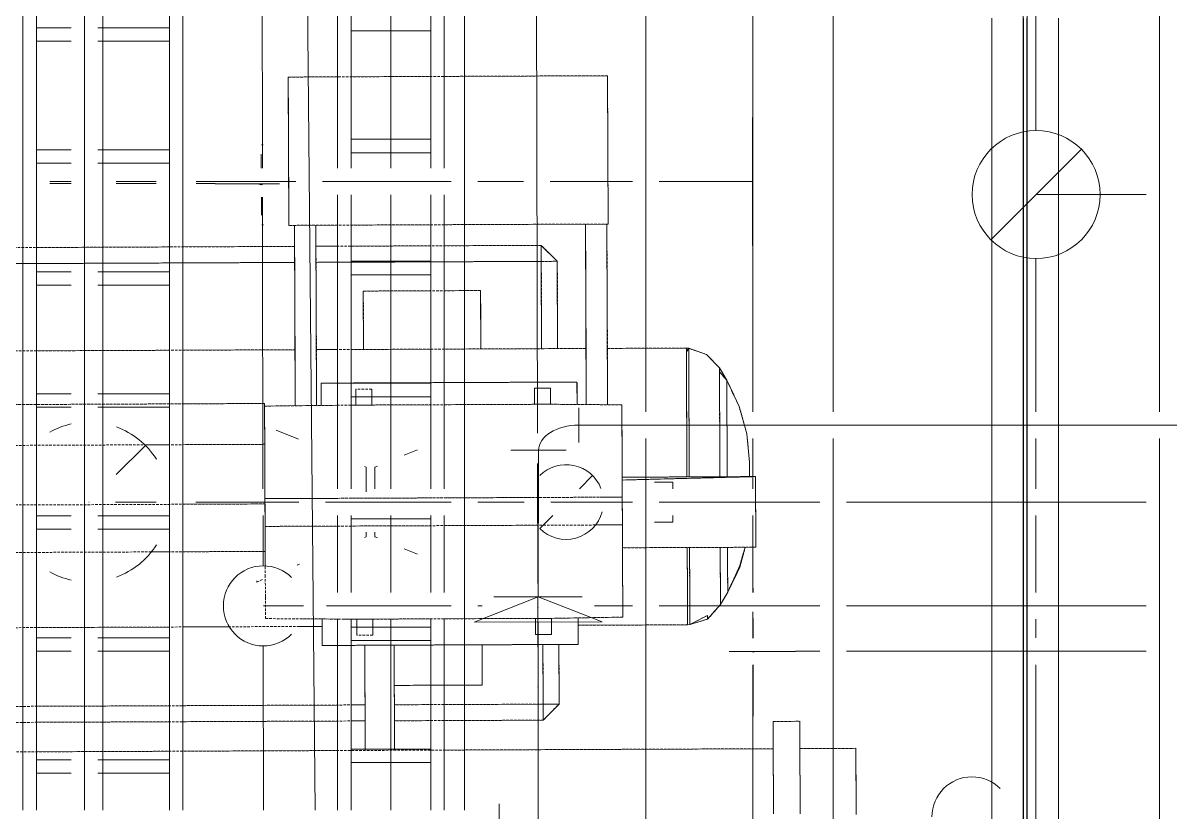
# Model space of a CAD drawing. Header units: centimetres. Extents: x -1906 to 5208, y -261 to 2955.
# Drawn here: x -1128.8 to -913.8, y 1544.5 to 1692.4 of the extents above; entities that cross this region are included whole.
import ezdxf

# ---------------------------------------------------------------- set-up
doc = ezdxf.new("R2010")
doc.units = ezdxf.units.CM
doc.linetypes.add('Hidden', pattern=[0.714375, 0.47625, -0.238125])
for name, color, linetype, lineweight in [('A-DETL-HDLN', 7, 'Hidden', 18), ('E-CABL-TRAY', 7, 'Continuous', 18), ('E-CABL-TRAY-CNTR', 7, 'Continuous', 18), ('M-EQPM', 7, 'Continuous', 18), ('M-HVAC-DUCT', 7, 'Continuous', 18), ('P-PIPE', 7, 'Continuous', 18), ('S-BEAM', 7, 'Continuous', 18)]:
    doc.layers.add(name, color=color, linetype=linetype, lineweight=lineweight)
doc.layers.add('M-HVAC-DUCT-ANNO', color=7, linetype='Continuous', lineweight=18, true_color=0x007f00)

# ---------------------------------------------------------------- blocks, each defined once
blk = doc.blocks.new('PQ_RVR_EST-01_ZZ_ZZ_MO_T_A_rvt-1-N01 - Planta trazado tuberias refrig exist_ - detalle 1')
at = {"layer": 'S-BEAM', "color": 254, "true_color": 0xcccccc}
for p, q in [((-941.28, 1217.71), (-941.28, 1719.32)), ((-940.57, 1217.71), (-940.57, 1719.32)), ((-947.18, 1217.71), (-947.18, 1693.27)), ((-947.18, 1217.71), (-947.18, 1693.27)), ((-934.68, 1217.71), (-934.68, 1693.27)), ((-934.68, 1217.71), (-934.68, 1693.27))]:
    blk.add_line(p, q, dxfattribs=at)
at = {"layer": 'S-BEAM', "color": 254, "lineweight": 25, "true_color": 0xcccccc}
for p, q in [((-941.28, 1693.27), (-941.28, 1217.71)), ((-940.57, 1217.71), (-940.57, 1693.27))]:
    blk.add_line(p, q, dxfattribs=at)
blk = doc.blocks.new('M_Round Transition - Angle - Reducción 45_-1406902-N01 - Planta trazado tuberias refrig exist_ - detalle 1')
at = {"layer": 'M-HVAC-DUCT', "color": 6, "true_color": 0xff00ff}
for p, q in [((5.36, 8.78), (2.9, 9.8)), ((10.86, 6.5), (10.36, 6.71)), ((10.86, 5.63), (10.86, 6.5)), ((10.86, -6.5), (10.86, -2.5)), ((10.36, -6.71), (10.86, -6.5)), ((2.9, -9.8), (5.36, -8.78))]:
    blk.add_line(p, q, dxfattribs=at)
blk = doc.blocks.new('M_Round Elbow - 1 D-1406963-N01 - Planta trazado tuberias refrig exist_ - detalle 1')
at = {"layer": 'M-HVAC-DUCT', "color": 6, "true_color": 0xff00ff}
for p, q in [((-1116.46, 1602.6), (-1116.49, 1602.6)), ((-1103.96, 1602.6), (-1111.5, 1602.6)), ((-1086.49, 1602.6), (-1096.41, 1602.6))]:
    blk.add_line(p, q, dxfattribs=at)
blk = doc.blocks.new('M_Round Elbow - 1 D-1418389-N01 - Planta trazado tuberias refrig exist_ - detalle 1')
at = {"layer": 'M-HVAC-DUCT', "color": 6, "true_color": 0xff00ff}
blk.add_line((-938.87, 1660.22), (-918.26, 1660.22), dxfattribs=at)
blk = doc.blocks.new('bomba 4 - bomba 4-1381577-N01 - Planta trazado tuberias refrig exist_ - detalle 1')
at = {"layer": 'A-DETL-HDLN'}
for p, q in [((-155.47, 58.7), (-155.47, 63.07)), ((-155.47, 63.07), (-155.47, 58.7)), ((-144.97, 57.91), (-144.97, 62.91)), ((-144.97, 57.91), (-144.97, 62.91)), ((-139.97, 57.91), (-139.97, 62.91)), ((-139.97, 62.91), (-139.97, 57.91)), ((-155.47, 54.93), (-155.47, 58.7)), ((-155.47, 58.7), (-155.47, 54.93)), ((-144.97, 53.37), (-144.97, 57.91)), ((-144.97, 53.37), (-144.97, 57.91)), ((-139.97, 53.37), (-139.97, 57.91)), ((-139.97, 57.91), (-139.97, 53.37)), ((-155.47, 52.17), (-155.47, 54.93)), ((-155.47, 54.93), (-155.47, 52.17)), ((-155.47, 50.7), (-155.47, 52.17)), ((-155.47, 52.17), (-155.47, 50.7)), ((-144.97, 49.63), (-144.97, 53.37)), ((-144.97, 49.63), (-144.97, 53.37)), ((-139.97, 49.63), (-139.97, 53.37)), ((-139.97, 53.37), (-139.97, 49.63)), ((-155.47, 50.7), (-144.97, 50.7)), ((-144.97, 46.97), (-144.97, 49.63)), ((-144.97, 46.97), (-144.97, 49.63)), ((105.53, 50.7), (-139.97, 50.7)), ((-139.97, 46.97), (-139.97, 49.63)), ((-139.97, 49.63), (-139.97, 46.97)), ((-68.97, 50.7), (-68.97, 31)), ((-68.97, 50.7), (-68.97, 31)), ((-63.47, 50.7), (-63.47, 31)), ((-63.47, 31), (-63.47, 50.7)), ((-144.97, 45.59), (-144.97, 46.97)), ((-144.97, 45.59), (-144.97, 46.97)), ((-139.97, 45.59), (-144.97, 45.59)), ((-139.97, 45.59), (-139.97, 46.97)), ((-139.97, 46.97), (-139.97, 45.59)), ((-96.87, 45.17), (-99.87, 42.17)), ((-96.87, 45.17), (-99.87, 42.17)), ((-96.87, 45.17), (-68.97, 45.17)), ((-96.87, 45.17), (-96.87, 42.17)), ((-96.87, 42.17), (-96.87, 45.17)), ((-96.87, 45.17), (-68.97, 45.17)), ((-63.47, 45.17), (76.03, 45.17)), ((-63.47, 45.17), (76.03, 45.17)), ((-99.87, 31), (-99.87, 42.17)), ((-96.87, 42.17), (-99.87, 42.17)), ((-99.87, 31), (-99.87, 42.17)), ((-99.87, 42.17), (-96.87, 42.17)), ((-96.87, 31), (-96.87, 42.17)), ((-96.87, 42.17), (-68.97, 42.17)), ((-96.87, 31), (-96.87, 42.17)), ((-96.87, 42.17), (-68.97, 42.17)), ((-63.47, 42.17), (76.03, 42.17)), ((-63.47, 42.17), (76.03, 42.17)), ((-85.47, 38.54), (-68.97, 38.54)), ((-68.97, 38.54), (-85.47, 38.54)), ((-85.47, 31), (-85.47, 38.54)), ((-85.47, 31), (-85.47, 38.54)), ((-103.47, 26.03), (-103.47, 31)), ((-55.47, 31), (-103.47, 31)), ((-103.47, 31), (-55.47, 31)), ((-103.47, 31), (-103.47, 26.03)), ((-55.47, 26.03), (-55.47, 31)), ((-55.47, 26.03), (-55.47, 31)), ((-95.47, 29.1), (-98.47, 29.1)), ((-95.47, 29.1), (-98.47, 29.1)), ((-98.47, 26.1), (-98.47, 29.1)), ((-98.47, 26.1), (-98.47, 29.1)), ((-95.47, 26.1), (-95.47, 29.1)), ((-95.47, 26.1), (-95.47, 29.1)), ((-64.97, 29.1), (-61.97, 29.1)), ((-64.97, 29.1), (-64.97, 26.1)), ((-64.97, 29.1), (-61.97, 29.1)), ((-64.97, 26.1), (-64.97, 29.1)), ((-61.97, 29.1), (-61.97, 26.1)), ((-61.97, 26.1), (-61.97, 29.1)), ((-127.75, 26.38), (-130.19, 23.67)), ((-130.19, 23.67), (-127.75, 26.38)), ((-127.75, 25.66), (-124.44, 27.37)), ((-127.75, 25.66), (-124.44, 27.37)), ((-127.75, 26.38), (-124.44, 27.37)), ((-127.75, 26.38), (-127.25, 26.53)), ((-127.75, 26.38), (-127.75, 25.66)), ((-127.75, 26.38), (-127.75, 25.66)), ((-124.01, 27.42), (-124.44, 27.37)), ((-124.44, 25.98), (-124.44, 27.37)), ((-124.44, 25.98), (-124.44, 27.37)), ((-124.44, 23.28), (-124.44, 25.98)), ((-124.44, 23.28), (-124.44, 25.98)), ((-124.01, 26.03), (-124.01, 27.42)), ((-124.01, 26.03), (-124.01, 27.42)), ((-103.47, 27.42), (-124.01, 27.42)), ((-124.01, 23.32), (-124.01, 26.03)), ((-124.01, 23.32), (-124.01, 26.03)), ((-111.87, 25.92), (-98.47, 26.1)), ((-111.87, 25.92), (-111.87, 24.52)), ((-111.87, 25.92), (-111.87, 24.52)), ((-98.47, 26.1), (-100.61, 26.07)), ((-95.47, 26.1), (-98.47, 26.1)), ((-95.47, 26.1), (-98.47, 26.1)), ((-95.47, 26.1), (-64.97, 26.1)), ((-64.97, 26.1), (-61.97, 26.1)), ((-64.97, 26.1), (-61.97, 26.1)), ((-44.87, 25.92), (-61.97, 26.1)), ((-61.97, 26.1), (-59.25, 26.07)), ((125.71, 27.42), (-55.47, 27.42)), ((-44.87, 25.92), (-44.87, 24.52)), ((-44.87, 25.92), (-44.87, 24.52)), ((-131.56, 21.33), (-130.19, 23.67)), ((-130.19, 23.67), (-130.19, 22.28)), ((-130.19, 23.67), (-130.19, 22.28)), ((-111.87, 24.52), (-111.87, 21.84)), ((-111.87, 24.52), (-111.87, 21.84)), ((-44.87, 24.52), (-44.87, 21.84)), ((-44.87, 24.52), (-44.87, 21.84)), ((-130.19, 22.28), (-130.19, 19.59)), ((-130.19, 22.28), (-130.19, 19.59)), ((-124.44, 19.4), (-124.44, 23.28)), ((-124.44, 19.4), (-124.44, 23.28)), ((-124.01, 23.32), (-124.01, 19.43)), ((-124.01, 19.43), (-124.01, 23.32)), ((-111.87, 21.84), (-111.87, 18.08)), ((-111.87, 21.84), (-111.87, 18.08)), ((-44.87, 21.84), (-44.87, 18.08)), ((-44.87, 21.84), (-44.87, 18.08)), ((-133.86, 16.37), (-131.56, 21.33)), ((-133.86, 16.37), (-131.56, 21.33)), ((-131.56, 21.33), (-133.86, 16.68)), ((-133.86, 16.68), (-131.56, 21.33)), ((-131.56, 21.33), (-131.56, 19.87)), ((-131.56, 19.87), (-131.56, 21.33)), ((-131.56, 19.87), (-131.56, 17.05)), ((-131.56, 19.87), (-131.56, 17.05)), ((-130.19, 19.59), (-130.19, 15.77)), ((-130.19, 19.59), (-130.19, 15.77)), ((-124.44, 14.56), (-124.44, 19.4)), ((-124.44, 14.56), (-124.44, 19.4)), ((-124.01, 19.43), (-124.01, 14.59)), ((-124.01, 14.59), (-124.01, 19.43)), ((-111.87, 18.08), (-111.87, 13.56)), ((-111.87, 18.08), (-111.87, 13.56)), ((-44.87, 18.08), (-44.87, 13.56)), ((-44.87, 18.08), (-44.87, 13.56)), ((-134.88, 12.94), (-133.86, 16.68)), ((-133.86, 16.68), (-134.88, 12.94)), ((-133.86, 16.37), (-134.85, 12.94)), ((-133.86, 16.37), (-134.85, 12.94)), ((-131.56, 17.05), (-131.56, 13.08)), ((-131.56, 13.08), (-131.56, 17.05)), ((-130.19, 15.77), (-130.19, 12.94)), ((-130.19, 15.77), (-130.19, 12.94)), ((-136.87, 12.29), (-136.87, 12.94)), ((-136.87, 12.29), (-136.87, 12.94)), ((-136.87, 12.94), (-111.87, 12.93)), ((-131.56, 13.08), (-131.56, 12.94)), ((-131.56, 13.08), (-131.56, 12.94)), ((-124.44, 12.94), (-124.44, 14.56)), ((-124.44, 12.94), (-124.44, 14.56)), ((-124.01, 14.59), (-124.01, 12.94)), ((-124.01, 12.94), (-124.01, 14.59)), ((-111.87, 13.56), (-111.87, 8.64)), ((-111.87, 13.56), (-111.87, 8.64)), ((-44.87, 13.56), (-44.87, 8.64)), ((-44.87, 13.56), (-44.87, 8.64)), ((5.53, 13.33), (-44.87, 13.33)), ((5.53, 13.33), (-44.87, 13.33)), ((-136.87, 10.45), (-136.87, 12.29)), ((-136.87, 12.29), (-136.87, 10.45)), ((-136.87, 7.79), (-136.87, 10.45)), ((-136.87, 10.45), (-136.87, 7.79)), ((-44.87, 8.64), (-111.87, 8.64)), ((-44.87, 8.64), (-111.87, 8.64)), ((-111.87, 3.44), (-111.87, 8.64)), ((-111.87, 8.64), (-111.87, 3.44)), ((-44.87, 8.64), (-44.87, 3.44)), ((-44.87, 3.44), (-44.87, 8.64)), ((-136.87, 4.85), (-136.87, 7.79)), ((-136.87, 7.79), (-136.87, 4.85)), ((-136.87, 2.19), (-136.87, 4.85)), ((-136.87, 2.19), (-136.87, 4.85)), ((5.53, 4.43), (-44.87, 4.43)), ((5.53, 4.43), (-44.87, 4.43)), ((-136.87, 0.35), (-136.87, 2.19)), ((-136.87, 0.35), (-136.87, 2.19)), ((-111.87, -1.48), (-111.87, 3.44)), ((-111.87, 3.44), (-44.87, 3.44)), ((-44.87, 3.44), (-111.87, 3.44)), ((-111.87, 3.44), (-111.87, -1.48)), ((-44.87, -0.71), (-44.87, 3.44)), ((-44.87, 3.44), (-44.87, -0.71)), ((-136.87, -0.3), (-136.87, 0.35)), ((-136.87, 0.35), (-136.87, -0.3)), ((-136.87, -0.3), (-111.87, 0.24)), ((-111.87, 0.24), (-136.87, -0.3)), ((-111.87, -0.29), (-136.87, -0.3)), ((-136.87, -0.3), (-111.87, -0.29)), ((-135.74, -0.33), (-135.74, -2.29)), ((-135.74, -2.29), (-135.74, -0.33)), ((-131.56, -0.3), (-131.56, -2.48)), ((-131.56, -2.48), (-131.56, -0.3)), ((-130.19, -0.3), (-130.19, -5.3)), ((-130.19, -0.3), (-130.19, -5.3)), ((-124.44, -2.93), (-124.44, -0.3)), ((-124.44, -2.93), (-124.44, -0.3)), ((-124.01, -0.3), (-124.01, -2.94)), ((-124.01, -2.94), (-124.01, -0.3)), ((-111.87, -6), (-111.87, -1.48)), ((-111.87, -1.48), (-111.87, -6)), ((-44.87, -4.63), (-44.87, -0.71)), ((-44.87, -0.71), (-44.87, -4.63)), ((-135.74, -3.02), (-135.74, -2.29)), ((-135.74, -3.02), (-135.74, -2.29)), ((-135.74, -3.02), (-135.27, -8.31)), ((-135.74, -3.02), (-135.27, -8.31)), ((-131.56, -2.48), (-131.56, -7.6)), ((-131.56, -7.6), (-131.56, -2.48)), ((-124.44, -8.71), (-124.44, -2.93)), ((-124.44, -8.71), (-124.44, -2.93)), ((-124.01, -2.94), (-124.01, -8.73)), ((-124.01, -8.73), (-124.01, -2.94)), ((-130.19, -5.3), (-130.19, -10.36)), ((-130.19, -5.3), (-130.19, -10.36)), ((-111.87, -9.76), (-111.87, -6)), ((-111.87, -6), (-111.87, -9.76)), ((-44.87, -8.08), (-44.87, -4.63)), ((-44.87, -4.63), (-44.87, -8.08)), ((-135.27, -8.31), (-133.86, -13.45)), ((-131.56, -7.6), (-131.56, -12.03)), ((-131.56, -7.6), (-131.56, -12.03)), ((5.53, -6.74), (-44.87, -6.74)), ((5.53, -6.74), (-44.87, -6.74)), ((-44.87, -10.87), (-44.87, -8.08)), ((-44.87, -8.08), (-44.87, -10.87)), ((-130.19, -10.36), (-130.19, -14.66)), ((-130.19, -10.36), (-130.19, -14.66)), ((-124.44, -13.93), (-124.44, -8.71)), ((-124.44, -13.93), (-124.44, -8.71)), ((-124.01, -8.73), (-124.01, -13.96)), ((-124.01, -13.96), (-124.01, -8.73)), ((-111.87, -12.45), (-111.87, -9.76)), ((-111.87, -9.76), (-111.87, -12.45)), ((-131.56, -12.03), (-131.56, -15.46)), ((-131.56, -15.46), (-131.56, -12.03)), ((-111.87, -13.85), (-111.87, -12.45)), ((-111.87, -12.45), (-111.87, -13.85)), ((-44.87, -12.84), (-44.87, -10.87)), ((-44.87, -10.87), (-44.87, -12.84)), ((-44.87, -14.39), (-44.87, -12.84)), ((-44.87, -12.84), (-44.87, -14.39)), ((-133.86, -13.45), (-131.56, -18.37)), ((-130.19, -14.66), (-130.19, -17.94)), ((-130.19, -14.66), (-130.19, -17.94)), ((-124.44, -18.32), (-124.44, -13.93)), ((-124.44, -18.32), (-124.44, -13.93)), ((-124.01, -18.35), (-124.01, -13.96)), ((-124.01, -18.35), (-124.01, -13.96)), ((-111.87, -13.85), (-98.47, -14.02)), ((-109.2, -13.88), (-109.2, -47.75)), ((-109.2, -13.88), (-109.2, -47.75)), ((-105.2, -47.75), (-105.2, -13.93)), ((-105.2, -13.93), (-105.2, -47.75)), ((-103.47, -18.16), (-103.47, -13.96)), ((-103.47, -13.96), (-103.47, -18.16)), ((-98.47, -14.02), (-100.61, -13.99)), ((-95.47, -14.02), (-98.47, -14.02)), ((-95.47, -14.02), (-98.47, -14.02)), ((-98.47, -17.02), (-98.47, -14.02)), ((-98.47, -17.02), (-98.47, -14.02)), ((-95.47, -17.02), (-95.47, -14.02)), ((-95.47, -17.02), (-95.47, -14.02)), ((-95.47, -14.02), (-64.97, -14.02)), ((-64.97, -14.02), (-61.97, -14.02)), ((-64.97, -14.02), (-61.97, -14.02)), ((-64.97, -14.02), (-64.97, -17.02)), ((-64.97, -17.02), (-64.97, -14.02)), ((-44.87, -13.9), (-61.97, -14.02)), ((-61.97, -14.02), (-61.97, -17.02)), ((-61.97, -17.02), (-61.97, -14.02)), ((-55.47, -18.16), (-55.47, -13.98)), ((-55.47, -18.16), (-55.47, -13.98)), ((-54.63, -13.97), (-54.63, -47.75)), ((-54.63, -13.97), (-54.63, -47.75)), ((-50.63, -47.75), (-50.63, -13.94)), ((-50.63, -13.94), (-50.63, -47.75)), ((5.53, -14.39), (-44.87, -14.39)), ((-44.87, -14.39), (5.53, -14.39)), ((-132.85, -15.61), (-131.56, -18.37)), ((-131.56, -15.46), (-131.56, -17.63)), ((-131.56, -17.63), (-131.56, -15.46)), ((-95.47, -17.02), (-98.47, -17.02)), ((-95.47, -17.02), (-98.47, -17.02)), ((-64.97, -17.02), (-61.97, -17.02)), ((-64.97, -17.02), (-61.97, -17.02)), ((-131.56, -17.63), (-131.56, -18.37)), ((-131.56, -18.37), (-131.56, -17.63)), ((-131.56, -18.37), (-130.19, -20.69)), ((-131.56, -18.37), (-130.19, -20.69)), ((-131.56, -18.37), (-130.19, -19.99)), ((-130.19, -19.99), (-131.56, -18.37)), ((-130.19, -17.94), (-130.19, -19.99)), ((-130.19, -19.99), (-130.19, -17.94)), ((-124.44, -21.63), (-124.44, -18.32)), ((-124.44, -21.63), (-124.44, -18.32)), ((-124.01, -18.35), (-124.01, -21.67)), ((-124.01, -21.67), (-124.01, -18.35)), ((-55.47, -18.16), (-103.47, -18.16)), ((-103.47, -18.16), (-55.47, -18.16)), ((-130.19, -20.69), (-130.19, -19.99)), ((-130.19, -20.69), (-130.19, -19.99)), ((-130.19, -20.69), (-127.75, -23.23)), ((-127.75, -23.23), (-124.44, -24.4)), ((-124.44, -23.7), (-124.44, -21.63)), ((-124.44, -23.7), (-124.44, -21.63)), ((-124.01, -21.67), (-124.01, -23.74)), ((-124.01, -23.74), (-124.01, -21.67)), ((-124.44, -24.4), (-124.44, -23.7)), ((-124.44, -23.7), (-124.44, -24.4)), ((-124.44, -24.4), (-124.01, -23.74)), ((-124.01, -23.74), (-124.44, -24.4)), ((-124.01, -24.44), (-124.44, -24.4)), ((-124.44, -24.4), (-124.01, -24.44)), ((-124.01, -23.74), (-124.01, -24.44)), ((-124.01, -24.44), (-124.01, -23.74)), ((-109.2, -24.44), (-124.01, -24.44)), ((-54.63, -24.44), (-105.2, -24.44)), ((-99.87, -40.8), (-99.87, -24.44)), ((-99.87, -40.8), (-99.87, -24.44)), ((-96.87, -40.8), (-96.87, -24.44)), ((-96.87, -40.8), (-96.87, -24.44)), ((-85.47, -24.44), (-85.47, -35.38)), ((-85.47, -35.38), (-85.47, -24.44)), ((-63.47, -24.44), (-63.47, -35.38)), ((-63.47, -24.44), (-63.47, -35.38)), ((14.03, -24.44), (-50.63, -24.44)), ((-85.47, -35.38), (-63.47, -35.38)), ((-85.47, -35.38), (-63.47, -35.38)), ((-96.87, -43.8), (-99.87, -40.8)), ((-96.87, -40.8), (-99.87, -40.8)), ((-99.87, -40.8), (-96.87, -43.8)), ((-96.87, -40.8), (-99.87, -40.8)), ((-54.63, -40.8), (-96.87, -40.8)), ((-96.87, -40.8), (-96.87, -43.8)), ((-96.87, -43.8), (-96.87, -40.8)), ((-96.87, -40.8), (-54.63, -40.8)), ((104.53, -40.8), (-50.63, -40.8)), ((-50.63, -40.8), (104.53, -40.8)), ((-96.87, -43.8), (-54.63, -43.8)), ((-96.87, -43.8), (-54.63, -43.8)), ((-50.63, -43.8), (104.53, -43.8)), ((-50.63, -43.8), (104.53, -43.8)), ((-109.44, -47.75), (-49.57, -47.75)), ((-109.44, -47.75), (-109.44, -75.54)), ((-109.44, -47.75), (-109.44, -75.54)), ((-109.44, -47.75), (-49.57, -47.75)), ((-49.57, -75.54), (-49.57, -47.75)), ((-49.57, -47.75), (-49.57, -75.54)), ((-109.44, -75.54), (-49.57, -75.54)), ((-109.44, -75.54), (-49.57, -75.54))]:
    blk.add_line(p, q, dxfattribs=at)
at = {"layer": 'M-EQPM'}
for p, q in [((-155.47, 58.7), (-155.47, 63.07)), ((-155.47, 63.07), (-155.47, 58.7)), ((-144.97, 57.91), (-144.97, 62.91)), ((-144.97, 57.91), (-144.97, 62.91)), ((-139.97, 57.91), (-139.97, 62.91)), ((-139.97, 62.91), (-139.97, 57.91)), ((-155.47, 54.93), (-155.47, 58.7)), ((-155.47, 58.7), (-155.47, 54.93)), ((-144.97, 53.37), (-144.97, 57.91)), ((-144.97, 53.37), (-144.97, 57.91)), ((-139.97, 53.37), (-139.97, 57.91)), ((-139.97, 57.91), (-139.97, 53.37)), ((-155.47, 52.17), (-155.47, 54.93)), ((-155.47, 54.93), (-155.47, 52.17)), ((-155.47, 50.7), (-155.47, 52.17)), ((-155.47, 52.17), (-155.47, 50.7)), ((-144.97, 49.63), (-144.97, 53.37)), ((-144.97, 49.63), (-144.97, 53.37)), ((-139.97, 49.63), (-139.97, 53.37)), ((-139.97, 53.37), (-139.97, 49.63)), ((-155.47, 50.7), (-144.97, 50.7)), ((-144.97, 46.97), (-144.97, 49.63)), ((-144.97, 46.97), (-144.97, 49.63)), ((-78.29, 50.7), (-139.97, 50.7)), ((-139.97, 46.97), (-139.97, 49.63)), ((-139.97, 49.63), (-139.97, 46.97)), ((-68.97, 50.47), (-68.97, 31)), ((-68.97, 50.47), (-68.97, 31)), ((-63.47, 50.45), (-63.47, 31)), ((-63.47, 31), (-63.47, 50.45)), ((-29.29, 50.7), (-58.29, 50.7)), ((-1.83, 50.7), (-26.75, 50.7)), ((-144.97, 45.59), (-144.97, 46.97)), ((-144.97, 45.59), (-144.97, 46.97)), ((-139.97, 45.59), (-144.97, 45.59)), ((-139.97, 45.59), (-139.97, 46.97)), ((-139.97, 46.97), (-139.97, 45.59)), ((-96.87, 45.17), (-99.87, 42.17)), ((-96.87, 45.17), (-99.87, 42.17)), ((-96.87, 45.17), (-78.31, 45.17)), ((-96.87, 45.17), (-96.87, 42.17)), ((-96.87, 42.17), (-96.87, 45.17)), ((-96.87, 45.17), (-78.31, 45.17)), ((-75.77, 45.17), (-68.97, 45.17)), ((-75.77, 45.17), (-68.97, 45.17)), ((-63.47, 45.17), (-60.85, 45.17)), ((-63.47, 45.17), (-60.85, 45.17)), ((-58.31, 45.17), (-29.31, 45.17)), ((-58.31, 45.17), (-29.31, 45.17)), ((-26.77, 45.17), (-1.85, 45.17)), ((-26.77, 45.17), (-1.85, 45.17)), ((-99.87, 31), (-99.87, 42.17)), ((-96.87, 42.17), (-99.87, 42.17)), ((-99.87, 31), (-99.87, 42.17)), ((-99.87, 42.17), (-96.87, 42.17)), ((-96.87, 31), (-96.87, 42.17)), ((-96.87, 42.17), (-78.32, 42.17)), ((-96.87, 31), (-96.87, 42.17)), ((-96.87, 42.17), (-78.32, 42.17)), ((-75.78, 42.17), (-68.97, 42.17)), ((-75.78, 42.17), (-68.97, 42.17)), ((-63.47, 42.17), (-60.86, 42.17)), ((-63.47, 42.17), (-60.86, 42.17)), ((-58.32, 42.17), (-29.32, 42.17)), ((-58.32, 42.17), (-29.32, 42.17)), ((-26.78, 42.17), (-1.86, 42.17)), ((-26.78, 42.17), (-1.86, 42.17)), ((-85.47, 38.54), (-78.34, 38.54)), ((-78.34, 38.54), (-85.47, 38.54)), ((-85.47, 31), (-85.47, 38.54)), ((-85.47, 31), (-85.47, 38.54)), ((-75.8, 38.54), (-68.97, 38.54)), ((-68.97, 38.54), (-75.8, 38.54)), ((-103.47, 26.03), (-103.47, 31)), ((-78.37, 31), (-103.47, 31)), ((-103.47, 31), (-78.37, 31)), ((-103.47, 31), (-103.47, 26.03)), ((-60.91, 31), (-75.83, 31)), ((-75.83, 31), (-60.91, 31)), ((-55.47, 31), (-58.37, 31)), ((-58.37, 31), (-55.47, 31)), ((-55.47, 26.03), (-55.47, 31)), ((-55.47, 26.03), (-55.47, 31)), ((-95.47, 29.1), (-98.47, 29.1)), ((-95.47, 29.1), (-98.47, 29.1)), ((-98.47, 26.1), (-98.47, 29.1)), ((-98.47, 26.1), (-98.47, 29.1)), ((-95.47, 26.1), (-95.47, 29.1)), ((-95.47, 26.1), (-95.47, 29.1)), ((-127.75, 26.38), (-130.19, 23.67)), ((-130.19, 23.67), (-127.75, 26.38)), ((-127.75, 25.66), (-124.44, 27.37)), ((-127.75, 25.66), (-124.44, 27.37)), ((-127.75, 26.38), (-124.44, 27.37)), ((-127.75, 26.38), (-127.25, 26.53)), ((-127.75, 26.38), (-127.75, 25.66)), ((-127.75, 26.38), (-127.75, 25.66)), ((-124.01, 27.42), (-124.44, 27.37)), ((-124.44, 25.98), (-124.44, 27.37)), ((-124.44, 25.98), (-124.44, 27.37)), ((-124.44, 23.28), (-124.44, 25.98)), ((-124.44, 23.28), (-124.44, 25.98)), ((-124.01, 26.03), (-124.01, 27.42)), ((-124.01, 26.03), (-124.01, 27.42)), ((-103.47, 27.42), (-124.01, 27.42)), ((-124.01, 23.32), (-124.01, 26.03)), ((-124.01, 23.32), (-124.01, 26.03)), ((-111.87, 25.92), (-98.47, 26.1)), ((-111.87, 25.92), (-111.87, 24.52)), ((-111.87, 25.92), (-111.87, 24.52)), ((-98.47, 26.1), (-100.61, 26.07)), ((-95.47, 26.1), (-98.47, 26.1)), ((-95.47, 26.1), (-98.47, 26.1)), ((-95.47, 26.1), (-78.39, 26.1)), ((-75.85, 26.1), (-64.97, 26.1)), ((-64.97, 27.6), (-64.97, 26.1)), ((-64.97, 26.1), (-64.97, 27.6)), ((-64.97, 26.1), (-61.97, 26.1)), ((-64.97, 26.1), (-61.97, 26.1)), ((-61.97, 27.58), (-61.97, 26.1)), ((-61.97, 26.1), (-61.97, 27.58)), ((-60.93, 26.09), (-61.97, 26.1)), ((-61.97, 26.1), (-60.93, 26.09)), ((-51.51, 25.99), (-58.39, 26.06)), ((-50.87, 27.42), (-55.47, 27.42)), ((-29.39, 27.42), (-38.1, 27.42)), ((-1.93, 27.42), (-26.85, 27.42)), ((-131.56, 21.33), (-130.19, 23.67)), ((-130.19, 23.67), (-130.19, 22.28)), ((-130.19, 23.67), (-130.19, 22.28)), ((-111.87, 24.52), (-111.87, 21.84)), ((-111.87, 24.52), (-111.87, 21.84)), ((-130.19, 22.28), (-130.19, 19.59)), ((-130.19, 22.28), (-130.19, 19.59)), ((-124.44, 19.4), (-124.44, 23.28)), ((-124.44, 19.4), (-124.44, 23.28)), ((-124.01, 23.32), (-124.01, 19.43)), ((-124.01, 19.43), (-124.01, 23.32)), ((-111.87, 21.84), (-111.87, 18.08)), ((-111.87, 21.84), (-111.87, 18.08)), ((-133.86, 16.37), (-131.56, 21.33)), ((-133.86, 16.37), (-131.56, 21.33)), ((-131.56, 21.33), (-133.86, 16.68)), ((-133.86, 16.68), (-131.56, 21.33)), ((-131.56, 21.33), (-131.56, 19.87)), ((-131.56, 19.87), (-131.56, 21.33)), ((-131.56, 19.87), (-131.56, 17.05)), ((-131.56, 19.87), (-131.56, 17.05)), ((-130.19, 19.59), (-130.19, 15.77)), ((-130.19, 19.59), (-130.19, 15.77)), ((-124.44, 14.56), (-124.44, 19.4)), ((-124.44, 14.56), (-124.44, 19.4)), ((-124.01, 19.43), (-124.01, 14.59)), ((-124.01, 14.59), (-124.01, 19.43)), ((-111.87, 18.08), (-111.87, 13.56)), ((-111.87, 18.08), (-111.87, 13.56)), ((-134.88, 12.94), (-133.86, 16.68)), ((-133.86, 16.68), (-134.88, 12.94)), ((-133.86, 16.37), (-134.85, 12.94)), ((-133.86, 16.37), (-134.85, 12.94)), ((-131.56, 17.05), (-131.56, 13.08)), ((-131.56, 13.08), (-131.56, 17.05)), ((-130.19, 15.77), (-130.19, 12.94)), ((-130.19, 15.77), (-130.19, 12.94)), ((-44.87, 16.07), (-44.87, 13.56)), ((-44.87, 16.07), (-44.87, 13.56)), ((-136.87, 12.29), (-136.87, 12.94)), ((-136.87, 12.29), (-136.87, 12.94)), ((-136.87, 12.94), (-111.87, 12.93)), ((-131.56, 13.08), (-131.56, 12.94)), ((-131.56, 13.08), (-131.56, 12.94)), ((-124.44, 12.94), (-124.44, 14.56)), ((-124.44, 12.94), (-124.44, 14.56)), ((-124.01, 14.59), (-124.01, 12.94)), ((-124.01, 12.94), (-124.01, 14.59)), ((-111.87, 13.56), (-111.87, 8.64)), ((-111.87, 13.56), (-111.87, 8.64)), ((-44.87, 13.56), (-44.87, 8.64)), ((-44.87, 13.56), (-44.87, 8.64)), ((-29.45, 13.33), (-44.87, 13.33)), ((-29.45, 13.33), (-44.87, 13.33)), ((-23.37, 13.33), (-26.91, 13.33)), ((-23.37, 13.33), (-26.91, 13.33)), ((-136.87, 10.45), (-136.87, 12.29)), ((-136.87, 12.29), (-136.87, 10.45)), ((-136.87, 7.79), (-136.87, 10.45)), ((-136.87, 10.45), (-136.87, 7.79)), ((-106.77, 8.64), (-111.87, 8.64)), ((-106.77, 8.64), (-111.87, 8.64)), ((-111.87, 3.44), (-111.87, 8.64)), ((-111.87, 8.64), (-111.87, 3.44)), ((-78.47, 8.64), (-95.93, 8.64)), ((-78.47, 8.64), (-95.93, 8.64)), ((-61.01, 8.64), (-75.93, 8.64)), ((-61.01, 8.64), (-75.93, 8.64)), ((-44.87, 8.64), (-58.47, 8.64)), ((-44.87, 8.64), (-58.47, 8.64)), ((-44.87, 8.64), (-44.87, 3.44)), ((-44.87, 3.44), (-44.87, 8.64)), ((-136.87, 4.85), (-136.87, 7.79)), ((-136.87, 7.79), (-136.87, 4.85)), ((-136.87, 2.19), (-136.87, 4.85)), ((-136.87, 2.19), (-136.87, 4.85)), ((-29.48, 4.43), (-44.87, 4.43)), ((-29.48, 4.43), (-44.87, 4.43)), ((-26.79, 4.43), (-26.94, 4.43)), ((-26.79, 4.43), (-26.94, 4.43)), ((-136.87, 0.35), (-136.87, 2.19)), ((-136.87, 0.35), (-136.87, 2.19)), ((-111.87, -1.48), (-111.87, 3.44)), ((-111.87, 3.44), (-108.23, 3.44)), ((-108.23, 3.44), (-111.87, 3.44)), ((-111.87, 3.44), (-111.87, -1.48)), ((-94.46, 3.44), (-78.49, 3.44)), ((-78.49, 3.44), (-94.46, 3.44)), ((-75.95, 3.44), (-61.03, 3.44)), ((-61.03, 3.44), (-75.95, 3.44)), ((-58.49, 3.44), (-44.87, 3.44)), ((-44.87, 3.44), (-58.49, 3.44)), ((-44.87, -0.71), (-44.87, 3.44)), ((-44.87, 3.44), (-44.87, -0.71)), ((-136.87, -0.3), (-136.87, 0.35)), ((-136.87, 0.35), (-136.87, -0.3)), ((-136.87, -0.3), (-111.87, 0.24)), ((-111.87, 0.24), (-136.87, -0.3)), ((-111.87, -0.29), (-136.87, -0.3)), ((-136.87, -0.3), (-111.87, -0.29)), ((-135.74, -0.33), (-135.74, -2.29)), ((-135.74, -2.29), (-135.74, -0.33)), ((-131.56, -0.3), (-131.56, -2.48)), ((-131.56, -2.48), (-131.56, -0.3)), ((-130.19, -0.3), (-130.19, -5.3)), ((-130.19, -0.3), (-130.19, -5.3)), ((-124.44, -2.93), (-124.44, -0.3)), ((-124.44, -2.93), (-124.44, -0.3)), ((-124.01, -0.3), (-124.01, -2.94)), ((-124.01, -2.94), (-124.01, -0.3)), ((-111.87, -6), (-111.87, -1.48)), ((-111.87, -1.48), (-111.87, -6)), ((-44.87, -4.63), (-44.87, -0.71)), ((-44.87, -0.71), (-44.87, -4.63)), ((-135.74, -3.02), (-135.74, -2.29)), ((-135.74, -3.02), (-135.74, -2.29)), ((-135.74, -3.02), (-135.27, -8.31)), ((-135.74, -3.02), (-135.27, -8.31)), ((-131.56, -2.48), (-131.56, -7.6)), ((-131.56, -7.6), (-131.56, -2.48)), ((-124.44, -8.71), (-124.44, -2.93)), ((-124.44, -8.71), (-124.44, -2.93)), ((-124.01, -2.94), (-124.01, -8.73)), ((-124.01, -8.73), (-124.01, -2.94)), ((-130.19, -5.3), (-130.19, -10.36)), ((-130.19, -5.3), (-130.19, -10.36)), ((-111.87, -9.76), (-111.87, -6)), ((-111.87, -6), (-111.87, -9.76)), ((-44.87, -8.08), (-44.87, -4.63)), ((-44.87, -4.63), (-44.87, -8.08)), ((-135.27, -8.31), (-133.86, -13.45)), ((-131.56, -7.6), (-131.56, -12.03)), ((-131.56, -7.6), (-131.56, -12.03)), ((-29.53, -6.74), (-44.87, -6.74)), ((-29.53, -6.74), (-44.87, -6.74)), ((-44.87, -10.87), (-44.87, -8.08)), ((-44.87, -8.08), (-44.87, -10.87)), ((-22.37, -6.74), (-26.99, -6.74)), ((-22.37, -6.74), (-26.99, -6.74)), ((-130.19, -10.36), (-130.19, -14.66)), ((-130.19, -10.36), (-130.19, -14.66)), ((-124.44, -13.93), (-124.44, -8.71)), ((-124.44, -13.93), (-124.44, -8.71)), ((-124.01, -8.73), (-124.01, -13.96)), ((-124.01, -13.96), (-124.01, -8.73)), ((-111.87, -12.45), (-111.87, -9.76)), ((-111.87, -9.76), (-111.87, -12.45)), ((-131.56, -12.03), (-131.56, -15.46)), ((-131.56, -15.46), (-131.56, -12.03)), ((-111.87, -13.85), (-111.87, -12.45)), ((-111.87, -12.45), (-111.87, -13.85)), ((-44.87, -12.84), (-44.87, -10.87)), ((-44.87, -10.87), (-44.87, -12.84)), ((-44.87, -14.39), (-44.87, -12.84)), ((-44.87, -12.84), (-44.87, -14.39)), ((-133.86, -13.45), (-131.56, -18.37)), ((-130.19, -14.66), (-130.19, -17.94)), ((-130.19, -14.66), (-130.19, -17.94)), ((-124.44, -18.32), (-124.44, -13.93)), ((-124.44, -18.32), (-124.44, -13.93)), ((-124.01, -18.35), (-124.01, -13.96)), ((-124.01, -18.35), (-124.01, -13.96)), ((-111.87, -13.85), (-98.47, -14.02)), ((-109.2, -13.88), (-109.2, -47.75)), ((-109.2, -13.88), (-109.2, -47.75)), ((-105.2, -47.75), (-105.2, -13.93)), ((-105.2, -13.93), (-105.2, -47.75)), ((-103.47, -18.16), (-103.47, -13.96)), ((-103.47, -13.96), (-103.47, -18.16)), ((-98.47, -14.02), (-100.61, -13.99)), ((-95.47, -14.02), (-98.47, -14.02)), ((-95.47, -14.02), (-98.47, -14.02)), ((-98.47, -17.02), (-98.47, -14.02)), ((-98.47, -17.02), (-98.47, -14.02)), ((-95.47, -17.02), (-95.47, -14.02)), ((-95.47, -17.02), (-95.47, -14.02)), ((-95.47, -14.02), (-78.56, -14.02)), ((-76.02, -14.02), (-64.97, -14.02)), ((-64.97, -14.02), (-61.97, -14.02)), ((-64.97, -14.02), (-61.97, -14.02)), ((-64.97, -14.02), (-64.97, -15.58)), ((-64.97, -15.58), (-64.97, -14.02)), ((-61.97, -14.02), (-61.97, -15.6)), ((-61.97, -15.6), (-61.97, -14.02)), ((-61.1, -14.02), (-61.97, -14.02)), ((-44.87, -13.9), (-58.56, -14)), ((-55.47, -18.16), (-55.47, -13.98)), ((-55.47, -18.16), (-55.47, -13.98)), ((-54.63, -13.97), (-54.63, -47.75)), ((-54.63, -13.97), (-54.63, -47.75)), ((-50.63, -47.75), (-50.63, -13.94)), ((-50.63, -13.94), (-50.63, -47.75)), ((-29.56, -14.39), (-44.87, -14.39)), ((-44.87, -14.39), (-29.56, -14.39)), ((-132.85, -15.61), (-131.56, -18.37)), ((-131.56, -15.46), (-131.56, -17.63)), ((-131.56, -17.63), (-131.56, -15.46)), ((-95.47, -17.02), (-98.47, -17.02)), ((-95.47, -17.02), (-98.47, -17.02)), ((-131.56, -17.63), (-131.56, -18.37)), ((-131.56, -18.37), (-131.56, -17.63)), ((-131.56, -18.37), (-130.19, -20.69)), ((-131.56, -18.37), (-130.19, -20.69)), ((-131.56, -18.37), (-130.19, -19.99)), ((-130.19, -19.99), (-131.56, -18.37)), ((-130.19, -17.94), (-130.19, -19.99)), ((-130.19, -19.99), (-130.19, -17.94)), ((-124.44, -21.63), (-124.44, -18.32)), ((-124.44, -21.63), (-124.44, -18.32)), ((-124.01, -18.35), (-124.01, -21.67)), ((-124.01, -21.67), (-124.01, -18.35)), ((-78.58, -18.16), (-103.47, -18.16)), ((-103.47, -18.16), (-78.58, -18.16)), ((-61.12, -18.16), (-76.04, -18.16)), ((-76.04, -18.16), (-61.12, -18.16)), ((-55.47, -18.16), (-58.58, -18.16)), ((-58.58, -18.16), (-55.47, -18.16)), ((-130.19, -20.69), (-130.19, -19.99)), ((-130.19, -20.69), (-130.19, -19.99)), ((-130.19, -20.69), (-127.75, -23.23)), ((-127.75, -23.23), (-124.44, -24.4)), ((-124.44, -23.7), (-124.44, -21.63)), ((-124.44, -23.7), (-124.44, -21.63)), ((-124.01, -21.67), (-124.01, -23.74)), ((-124.01, -23.74), (-124.01, -21.67)), ((-124.44, -24.4), (-124.44, -23.7)), ((-124.44, -23.7), (-124.44, -24.4)), ((-124.44, -24.4), (-124.01, -23.74)), ((-124.01, -23.74), (-124.44, -24.4)), ((-124.01, -24.44), (-124.44, -24.4)), ((-124.44, -24.4), (-124.01, -24.44)), ((-124.01, -23.74), (-124.01, -24.44)), ((-124.01, -24.44), (-124.01, -23.74)), ((-109.2, -24.44), (-124.01, -24.44)), ((-78.61, -24.44), (-105.2, -24.44)), ((-99.87, -40.8), (-99.87, -24.44)), ((-99.87, -40.8), (-99.87, -24.44)), ((-96.87, -40.8), (-96.87, -24.44)), ((-96.87, -40.8), (-96.87, -24.44)), ((-85.47, -24.44), (-85.47, -35.38)), ((-85.47, -35.38), (-85.47, -24.44)), ((-61.15, -24.44), (-76.07, -24.44)), ((-63.47, -24.44), (-63.47, -35.38)), ((-63.47, -24.44), (-63.47, -35.38)), ((-54.63, -24.44), (-58.61, -24.44)), ((-29.61, -24.44), (-50.63, -24.44)), ((-2.15, -24.44), (-27.07, -24.44)), ((-85.47, -35.38), (-78.65, -35.38)), ((-85.47, -35.38), (-78.65, -35.38)), ((-76.11, -35.38), (-63.47, -35.38)), ((-76.11, -35.38), (-63.47, -35.38)), ((-96.87, -43.8), (-99.87, -40.8)), ((-96.87, -40.8), (-99.87, -40.8)), ((-99.87, -40.8), (-96.87, -43.8)), ((-96.87, -40.8), (-99.87, -40.8)), ((-78.68, -40.8), (-96.87, -40.8)), ((-96.87, -40.8), (-96.87, -43.8)), ((-96.87, -43.8), (-96.87, -40.8)), ((-96.87, -40.8), (-78.68, -40.8)), ((-54.63, -40.8), (-58.68, -40.8)), ((-58.68, -40.8), (-54.63, -40.8)), ((-29.68, -40.8), (-50.63, -40.8)), ((-50.63, -40.8), (-29.68, -40.8)), ((-2.22, -40.8), (-27.14, -40.8)), ((-27.14, -40.8), (-2.22, -40.8)), ((-96.87, -43.8), (-78.69, -43.8)), ((-96.87, -43.8), (-78.69, -43.8)), ((-76.15, -43.8), (-61.23, -43.8)), ((-76.15, -43.8), (-61.23, -43.8)), ((-58.69, -43.8), (-54.63, -43.8)), ((-58.69, -43.8), (-54.63, -43.8)), ((-50.63, -43.8), (-29.69, -43.8)), ((-50.63, -43.8), (-29.69, -43.8)), ((-27.15, -43.8), (-2.23, -43.8)), ((-27.15, -43.8), (-2.23, -43.8)), ((-109.44, -47.75), (-78.71, -47.75)), ((-109.44, -47.75), (-109.44, -75.54)), ((-109.44, -47.75), (-109.44, -75.54)), ((-109.44, -47.75), (-78.71, -47.75)), ((-76.17, -47.75), (-61.25, -47.75)), ((-76.17, -47.75), (-61.25, -47.75)), ((-58.71, -47.75), (-49.57, -47.75)), ((-58.71, -47.75), (-49.57, -47.75)), ((-49.57, -75.54), (-49.57, -47.75)), ((-49.57, -47.75), (-49.57, -75.54)), ((-109.44, -75.54), (-78.83, -75.54)), ((-109.44, -75.54), (-78.83, -75.54)), ((-76.29, -75.54), (-61.37, -75.54)), ((-76.29, -75.54), (-61.37, -75.54)), ((-58.83, -75.54), (-49.57, -75.54)), ((-58.83, -75.54), (-49.57, -75.54))]:
    blk.add_line(p, q, dxfattribs=at)
blk = doc.blocks.new('Cobre - Reduccíon - CO - Reduccion-1389154-N01 - Planta trazado tuberias refrig exist_ - detalle 1')
at = {"layer": 'A-DETL-HDLN', "color": 6, "linetype": 'Continuous', "true_color": 0xff00ff}
blk.add_line((-1083.8, 1583.14), (-1083.8, 1583.14), dxfattribs=at)
blk = doc.blocks.new('M_Round Transition - Angle - Reducción 45_-1406951-N01 - Planta trazado tuberias refrig exist_ - detalle 1')
at = {"layer": 'A-DETL-HDLN', "color": 6, "true_color": 0xff00ff}
for p, q in [((20.52, 15), (19.38, 14.53)), ((20.52, 14.75), (20.52, 15))]:
    blk.add_line(p, q, dxfattribs=at)
at = {"layer": 'M-HVAC-DUCT', "color": 6, "true_color": 0xff00ff}
for p, q in [((12.92, 11.85), (12.49, 11.67)), ((0.32, 6.63), (0, 6.5)), ((0, 6.5), (0, 5.63)), ((0, -1.91), (0, -6.5)), ((0, -6.5), (0.32, -6.63)), ((12.71, -11.76), (16.87, -13.49))]:
    blk.add_line(p, q, dxfattribs=at)

msp = doc.modelspace()

# ---------------------------------------------------------------- linework, layer by layer
at = {"layer": 'E-CABL-TRAY'}
for p, q in [((-1128.85, 1544.83), (-1128.85, 1802.13)), ((-1126.31, 1544.83), (-1126.31, 1802.13)), ((-1101.39, 1544.83), (-1101.39, 1802.13)), ((-1098.85, 1544.83), (-1098.85, 1802.13)), ((-1069.85, 1802.13), (-1069.85, 1665.17)), ((-1067.31, 1802.13), (-1067.31, 1665.17)), ((-1052.39, 1802.13), (-1052.39, 1665.17)), ((-1049.85, 1802.13), (-1049.85, 1665.17)), ((-1119.78, 1691.47), (-1126.31, 1691.47)), ((-1101.39, 1691.47), (-1114.78, 1691.47)), ((-1067.31, 1690.92), (-1052.39, 1690.92)), ((-1119.78, 1688.93), (-1126.31, 1688.93)), ((-1101.39, 1688.93), (-1114.78, 1688.93)), ((-1067.31, 1670.6), (-1052.39, 1670.6)), ((-1119.78, 1668.61), (-1126.31, 1668.61)), ((-1101.39, 1668.61), (-1114.78, 1668.61)), ((-1067.31, 1668.06), (-1052.39, 1668.06)), ((-1119.78, 1666.07), (-1126.31, 1666.07)), ((-1101.39, 1666.07), (-1114.78, 1666.07)), ((-1069.85, 1660.17), (-1069.85, 1605.1)), ((-1067.31, 1660.17), (-1067.31, 1605.1)), ((-1052.39, 1660.17), (-1052.39, 1605.1)), ((-1049.85, 1660.17), (-1049.85, 1605.1)), ((-1067.31, 1647.74), (-1052.39, 1647.74)), ((-1119.78, 1645.75), (-1126.31, 1645.75)), ((-1101.39, 1645.75), (-1114.78, 1645.75)), ((-1067.31, 1645.2), (-1052.39, 1645.2)), ((-1119.78, 1643.21), (-1126.31, 1643.21)), ((-1101.39, 1643.21), (-1114.78, 1643.21)), ((-1067.31, 1624.88), (-1052.39, 1624.88)), ((-1119.78, 1622.89), (-1126.31, 1622.89)), ((-1101.39, 1622.89), (-1114.78, 1622.89)), ((-1067.31, 1622.34), (-1052.39, 1622.34)), ((-1119.78, 1620.35), (-1126.31, 1620.35)), ((-1101.39, 1620.35), (-1114.78, 1620.35)), ((-1119.78, 1600.03), (-1126.31, 1600.03)), ((-1101.39, 1600.03), (-1114.78, 1600.03)), ((-1069.85, 1600.1), (-1069.85, 1585.64)), ((-1067.31, 1600.1), (-1067.31, 1585.64)), ((-1067.31, 1599.48), (-1052.39, 1599.48)), ((-1052.39, 1600.1), (-1052.39, 1585.64)), ((-1049.85, 1600.1), (-1049.85, 1585.64)), ((-1119.78, 1597.49), (-1126.31, 1597.49)), ((-1101.39, 1597.49), (-1114.78, 1597.49)), ((-1069.85, 1580.64), (-1069.85, 1544.83)), ((-1067.31, 1580.64), (-1067.31, 1544.83)), ((-1067.31, 1579.16), (-1052.39, 1579.16)), ((-1052.39, 1580.64), (-1052.39, 1544.83)), ((-1049.85, 1580.64), (-1049.85, 1544.83)), ((-1119.78, 1577.17), (-1126.31, 1577.17)), ((-1101.39, 1577.17), (-1114.78, 1577.17)), ((-1119.78, 1574.63), (-1126.31, 1574.63)), ((-1101.39, 1574.63), (-1114.78, 1574.63)), ((-1067.31, 1576.62), (-1052.39, 1576.62)), ((-1067.31, 1556.3), (-1052.39, 1556.3)), ((-1119.78, 1554.31), (-1126.31, 1554.31)), ((-1101.39, 1554.31), (-1114.78, 1554.31)), ((-1067.31, 1553.76), (-1052.39, 1553.76)), ((-1119.78, 1551.77), (-1126.31, 1551.77)), ((-1101.39, 1551.77), (-1114.78, 1551.77))]:
    msp.add_line(p, q, dxfattribs=at)
at = {"layer": 'E-CABL-TRAY-CNTR'}
for p, q in [((-1113.85, 1544.83), (-1113.85, 1802.13)), ((-1059.85, 1802.13), (-1059.85, 1665.17)), ((-1059.85, 1660.17), (-1059.85, 1605.1)), ((-1059.85, 1600.1), (-1059.85, 1585.64)), ((-1059.85, 1580.64), (-1059.85, 1544.83))]:
    msp.add_line(p, q, dxfattribs=at)
at = {"layer": 'M-HVAC-DUCT', "color": 6, "true_color": 0xff00ff}
for p, q in [((-1012.04, 1619.52), (-1012.04, 2039.07)), ((-976.95, 1619.52), (-976.95, 2039.07)), ((-915.73, 1619.52), (-915.73, 2039.07)), ((-938.9, 1672.22), (-938.9, 1861.83)), ((-1046.07, 1544.83), (-1046.07, 1802.13)), ((-918.23, 1660.22), (-931.34, 1660.22)), ((-938.9, 1619.52), (-938.9, 1648.22)), ((-1012.04, 1371.94), (-1012.04, 1614.52)), ((-976.95, 1371.95), (-976.95, 1614.52)), ((-938.9, 1605.1), (-938.9, 1614.52)), ((-915.73, 1371.95), (-915.73, 1614.52)), ((-1006.99, 1606.35), (-1010.45, 1606.35)), ((-1006.99, 1606.35), (-1006.99, 1605.1)), ((-1108.99, 1602.6), (-1103.89, 1602.6)), ((-1096.35, 1602.6), (-1077.09, 1602.6)), ((-1072.09, 1602.6), (-1048.57, 1602.6)), ((-1043.57, 1602.6), (-1034.84, 1602.6)), ((-1029.84, 1602.6), (-1014.54, 1602.6)), ((-1009.54, 1602.6), (-979.45, 1602.6)), ((-974.45, 1602.6), (-918.23, 1602.6)), ((-1006.99, 1598.85), (-1010.45, 1598.85)), ((-1006.99, 1600.1), (-1006.99, 1598.85)), ((-938.9, 1585.64), (-938.9, 1600.1)), ((-938.9, 1577.12), (-938.9, 1580.64)), ((-938.9, 1531.73), (-938.9, 1572.12))]:
    msp.add_line(p, q, dxfattribs=at)
at = {"layer": 'M-HVAC-DUCT-ANNO', "color": 6, "true_color": 0xff00ff}
for p, q in [((-930.38, 1668.7), (-947.35, 1651.73)), ((-1105.88, 1613.21), (-1111.35, 1607.74)), ((-1022.04, 1607.55), (-1024.49, 1605.1)), ((-1029.49, 1600.1), (-1031.94, 1597.65))]:
    msp.add_line(p, q, dxfattribs=at)
for centre, radius, start, end in [((-938.87, 1660.22), 12, 0, 180), ((-938.87, 1660.22), 12, 180, 0), ((-1116.49, 1602.6), 15, 102.7038, 119.2584), ((-1116.49, 1602.6), 15, 32.4636, 69.7899), ((-1026.99, 1602.6), 7, 21.1151, 135), ((-1026.99, 1602.6), 7, 225, 345), ((-1116.49, 1602.6), 15, 290.2101, 327.5364), ((-1116.49, 1602.6), 15, 240.7416, 257.2962)]:
    msp.add_arc(centre, radius, start, end, dxfattribs=at)
at = {"layer": 'P-PIPE', "color": 6, "true_color": 0xff00ff}
for p, q in [((-991.99, 1861.83), (-991.99, 1670.17)), ((-1117.28, 1544.83), (-1117.28, 1802.13)), ((-1084.14, 1802.13), (-1083.94, 1669.54)), ((-1074.05, 1544.83), (-1076.45, 1802.13)), ((-1032.65, 1738.62), (-1032.37, 1615.49)), ((-991.97, 1662.67), (-992.03, 1674.66)), ((-992.03, 1650.67), (-992.03, 1674.66)), ((-1083.78, 1669.55), (-1084.1, 1669.53)), ((-1083.94, 1665.17), (-1083.94, 1669.54)), ((-991.95, 1670.17), (-992.02, 1670.17)), ((-991.99, 1655.17), (-991.99, 1670.17)), ((-991.97, 1655.46), (-991.97, 1669.87)), ((-1084.15, 1665.17), (-1084.15, 1667.79)), ((-992.03, 1656.38), (-992.03, 1668.95)), ((-1084.15, 1665.17), (-1084.15, 1665.81)), ((-1123.81, 1662.67), (-1119.78, 1662.67)), ((-1123.81, 1662.26), (-1119.78, 1662.26)), ((-1111.35, 1662.67), (-1103.89, 1662.67)), ((-1111.35, 1662.26), (-1103.89, 1662.26)), ((-1096.35, 1662.67), (-1077.65, 1662.67)), ((-1096.35, 1662.26), (-1092.83, 1662.26)), ((-1092.83, 1662.24), (-1092.83, 1662.28)), ((-1089.52, 1662.22), (-1080.72, 1662.23)), ((-1085.12, 1662.23), (-1084.21, 1662.09)), ((-1084.14, 1662.07), (-1084.35, 1662.04)), ((-1083.93, 1662.04), (-1084.14, 1662.07)), ((-1072.65, 1662.67), (-1048.57, 1662.67)), ((-1043.57, 1662.67), (-1034.98, 1662.67)), ((-1029.98, 1662.67), (-1014.54, 1662.67)), ((-1009.54, 1662.67), (-999.81, 1662.67)), ((-992.27, 1662.67), (-999.81, 1662.67)), ((-992.27, 1662.67), (-992.03, 1662.67)), ((-991.99, 1662.67), (-992.03, 1662.67)), ((-992.03, 1650.67), (-991.97, 1662.67)), ((-1084.13, 1656.36), (-1084.14, 1659.73)), ((-1084.14, 1658.34), (-1084.14, 1659.73)), ((-1083.92, 1654.54), (-1083.93, 1659.73)), ((-1083.76, 1654.55), (-1084.08, 1654.53)), ((-1083.92, 1654.54), (-1083.84, 1605.1)), ((-991.95, 1655.17), (-992.02, 1655.17)), ((-991.99, 1655.17), (-991.99, 1619.52)), ((-1024.63, 1613.75), (-1024.63, 1620.28)), ((-1024.63, 1617.01), (-508.36, 1617.05)), ((-991.99, 1614.52), (-991.99, 1605.1)), ((-1026.96, 1612.29), (-1037.34, 1612.3)), ((-1032.15, 1612.29), (-1032.25, 1584.83)), ((-1032.36, 1609.79), (-1032.31, 1587.33)), ((-1083.83, 1600.1), (-1083.82, 1590.64)), ((-991.99, 1600.1), (-991.99, 1585.64)), ((-991.93, 1586.47), (-991.93, 1585.64)), ((-991.93, 1586.47), (-991.93, 1585.64)), ((-1083.77, 1583.14), (-1076.27, 1583.14)), ((-1048.57, 1583.14), (-1071.9, 1583.14)), ((-1044.26, 1580.08), (-1032.25, 1584.83)), ((-1042.72, 1583.14), (-1043.57, 1583.14)), ((-1040.53, 1584.81), (-1023.96, 1584.85)), ((-1032.23, 1575.33), (-1032.29, 1584.89)), ((-1032.25, 1584.83), (-1020.26, 1580.14)), ((-1014.54, 1583.14), (-1021.7, 1583.14)), ((-979.45, 1583.14), (-1009.54, 1583.14)), ((-918.23, 1583.14), (-974.45, 1583.14)), ((-1032.33, 1582.98), (-1032.27, 1582.8)), ((-1032.26, 1567.89), (-1032.3, 1582.89)), ((-992.04, 1581.96), (-991.94, 1581.96)), ((-991.99, 1577.1), (-991.99, 1581.96)), ((-1044.26, 1580.08), (-1020.26, 1580.14)), ((-1032.28, 1575.39), (-1032.26, 1580.11)), ((-992.01, 1579.43), (-992.01, 1577.1)), ((-991.97, 1580.64), (-991.99, 1577.1)), ((-991.93, 1577.1), (-991.93, 1580.76)), ((-991.93, 1580.64), (-991.93, 1577.1)), ((-1083.8, 1575.64), (-1083.75, 1544.83)), ((-986.64, 1574.6), (-996.44, 1574.6)), ((-991.54, 1574.6), (-991.93, 1574.48)), ((-983.98, 1574.6), (-983.98, 1574.63)), ((-979.45, 1574.62), (-983.98, 1574.62)), ((-918.23, 1574.62), (-974.45, 1574.62)), ((-991.99, 1574.46), (-991.93, 1574.48)), ((-992.01, 1572.1), (-992.01, 1569.48)), ((-992, 1572.1), (-991.93, 1562.48)), ((-991.99, 1566.96), (-991.99, 1572.1)), ((-991.93, 1568.19), (-991.93, 1572.1)), ((-991.93, 1572.1), (-991.93, 1562.48)), ((-1032.29, 1567.98), (-1032.23, 1567.8)), ((-1032.26, 1567.89), (-1032.21, 1541.69)), ((-992.04, 1566.96), (-991.94, 1566.96)), ((-991.99, 1566.96), (-991.99, 1379.21)), ((-1039.58, 1538.6), (-1039.58, 1546.06))]:
    msp.add_line(p, q, dxfattribs=at)
for centre, start, end in [((-1083.77, 1583.14), 90, 180), ((-1083.77, 1583.14), 45, 90), ((-1083.77, 1583.14), 180, 270), ((-1083.77, 1583.14), 270, 315), ((-950.91, 1543.6), 90, 180), ((-950.91, 1543.6), 45, 90)]:
    msp.add_arc(centre, 7.5, start, end, dxfattribs=at)
for centre, major_axis, ratio, start_param, end_param in [((-1092.83, 1662.22), (7.71, 0), 0.00423, 0.028222, 1.570796), ((-1024.63, 1612.28), (7.52, 0), 0.62932, 1.570796, 3.139283), ((-983.98, 1574.6), (7.56, 0), 0.002473, 1.570796, 3.133576)]:
    msp.add_ellipse(centre, major_axis=major_axis, ratio=ratio, start_param=start_param, end_param=end_param, dxfattribs=at)

# ---------------------------------------------------------------- block references
at = {"lineweight": 5}
msp.add_blockref('PQ_RVR_EST-01_ZZ_ZZ_MO_T_A_rvt-1-N01 - Planta trazado tuberias refrig exist_ - detalle 1', (0, 0), dxfattribs=at)
at = {"layer": 'A-DETL-HDLN', "rotation": 180.2443856591763}
msp.add_blockref('bomba 4 - bomba 4-1381577-N01 - Planta trazado tuberias refrig exist_ - detalle 1', (-1128.35, 1606.48), dxfattribs=at)
at = {"layer": 'A-DETL-HDLN', "color": 6, "true_color": 0xff00ff, "rotation": 180}
msp.add_blockref('M_Round Transition - Angle - Reducción 45_-1406951-N01 - Planta trazado tuberias refrig exist_ - detalle 1', (-1064.49, 1602.6), dxfattribs=at)
at = {"layer": 'A-DETL-HDLN', "color": 6, "linetype": 'Continuous', "true_color": 0xff00ff}
msp.add_blockref('Cobre - Reduccíon - CO - Reduccion-1389154-N01 - Planta trazado tuberias refrig exist_ - detalle 1', (0, 0), dxfattribs=at)
at = {"layer": 'M-HVAC-DUCT', "color": 6, "true_color": 0xff00ff}
for name in ['M_Round Elbow - 1 D-1418389-N01 - Planta trazado tuberias refrig exist_ - detalle 1', 'M_Round Elbow - 1 D-1406963-N01 - Planta trazado tuberias refrig exist_ - detalle 1']:
    msp.add_blockref(name, (0, 0), dxfattribs=at)
at = {"layer": 'M-HVAC-DUCT', "color": 6, "true_color": 0xff00ff, "rotation": 180}
msp.add_blockref('M_Round Transition - Angle - Reducción 45_-1406902-N01 - Planta trazado tuberias refrig exist_ - detalle 1', (-1051.99, 1602.6), dxfattribs=at)

doc.saveas('drawing.dxf')
